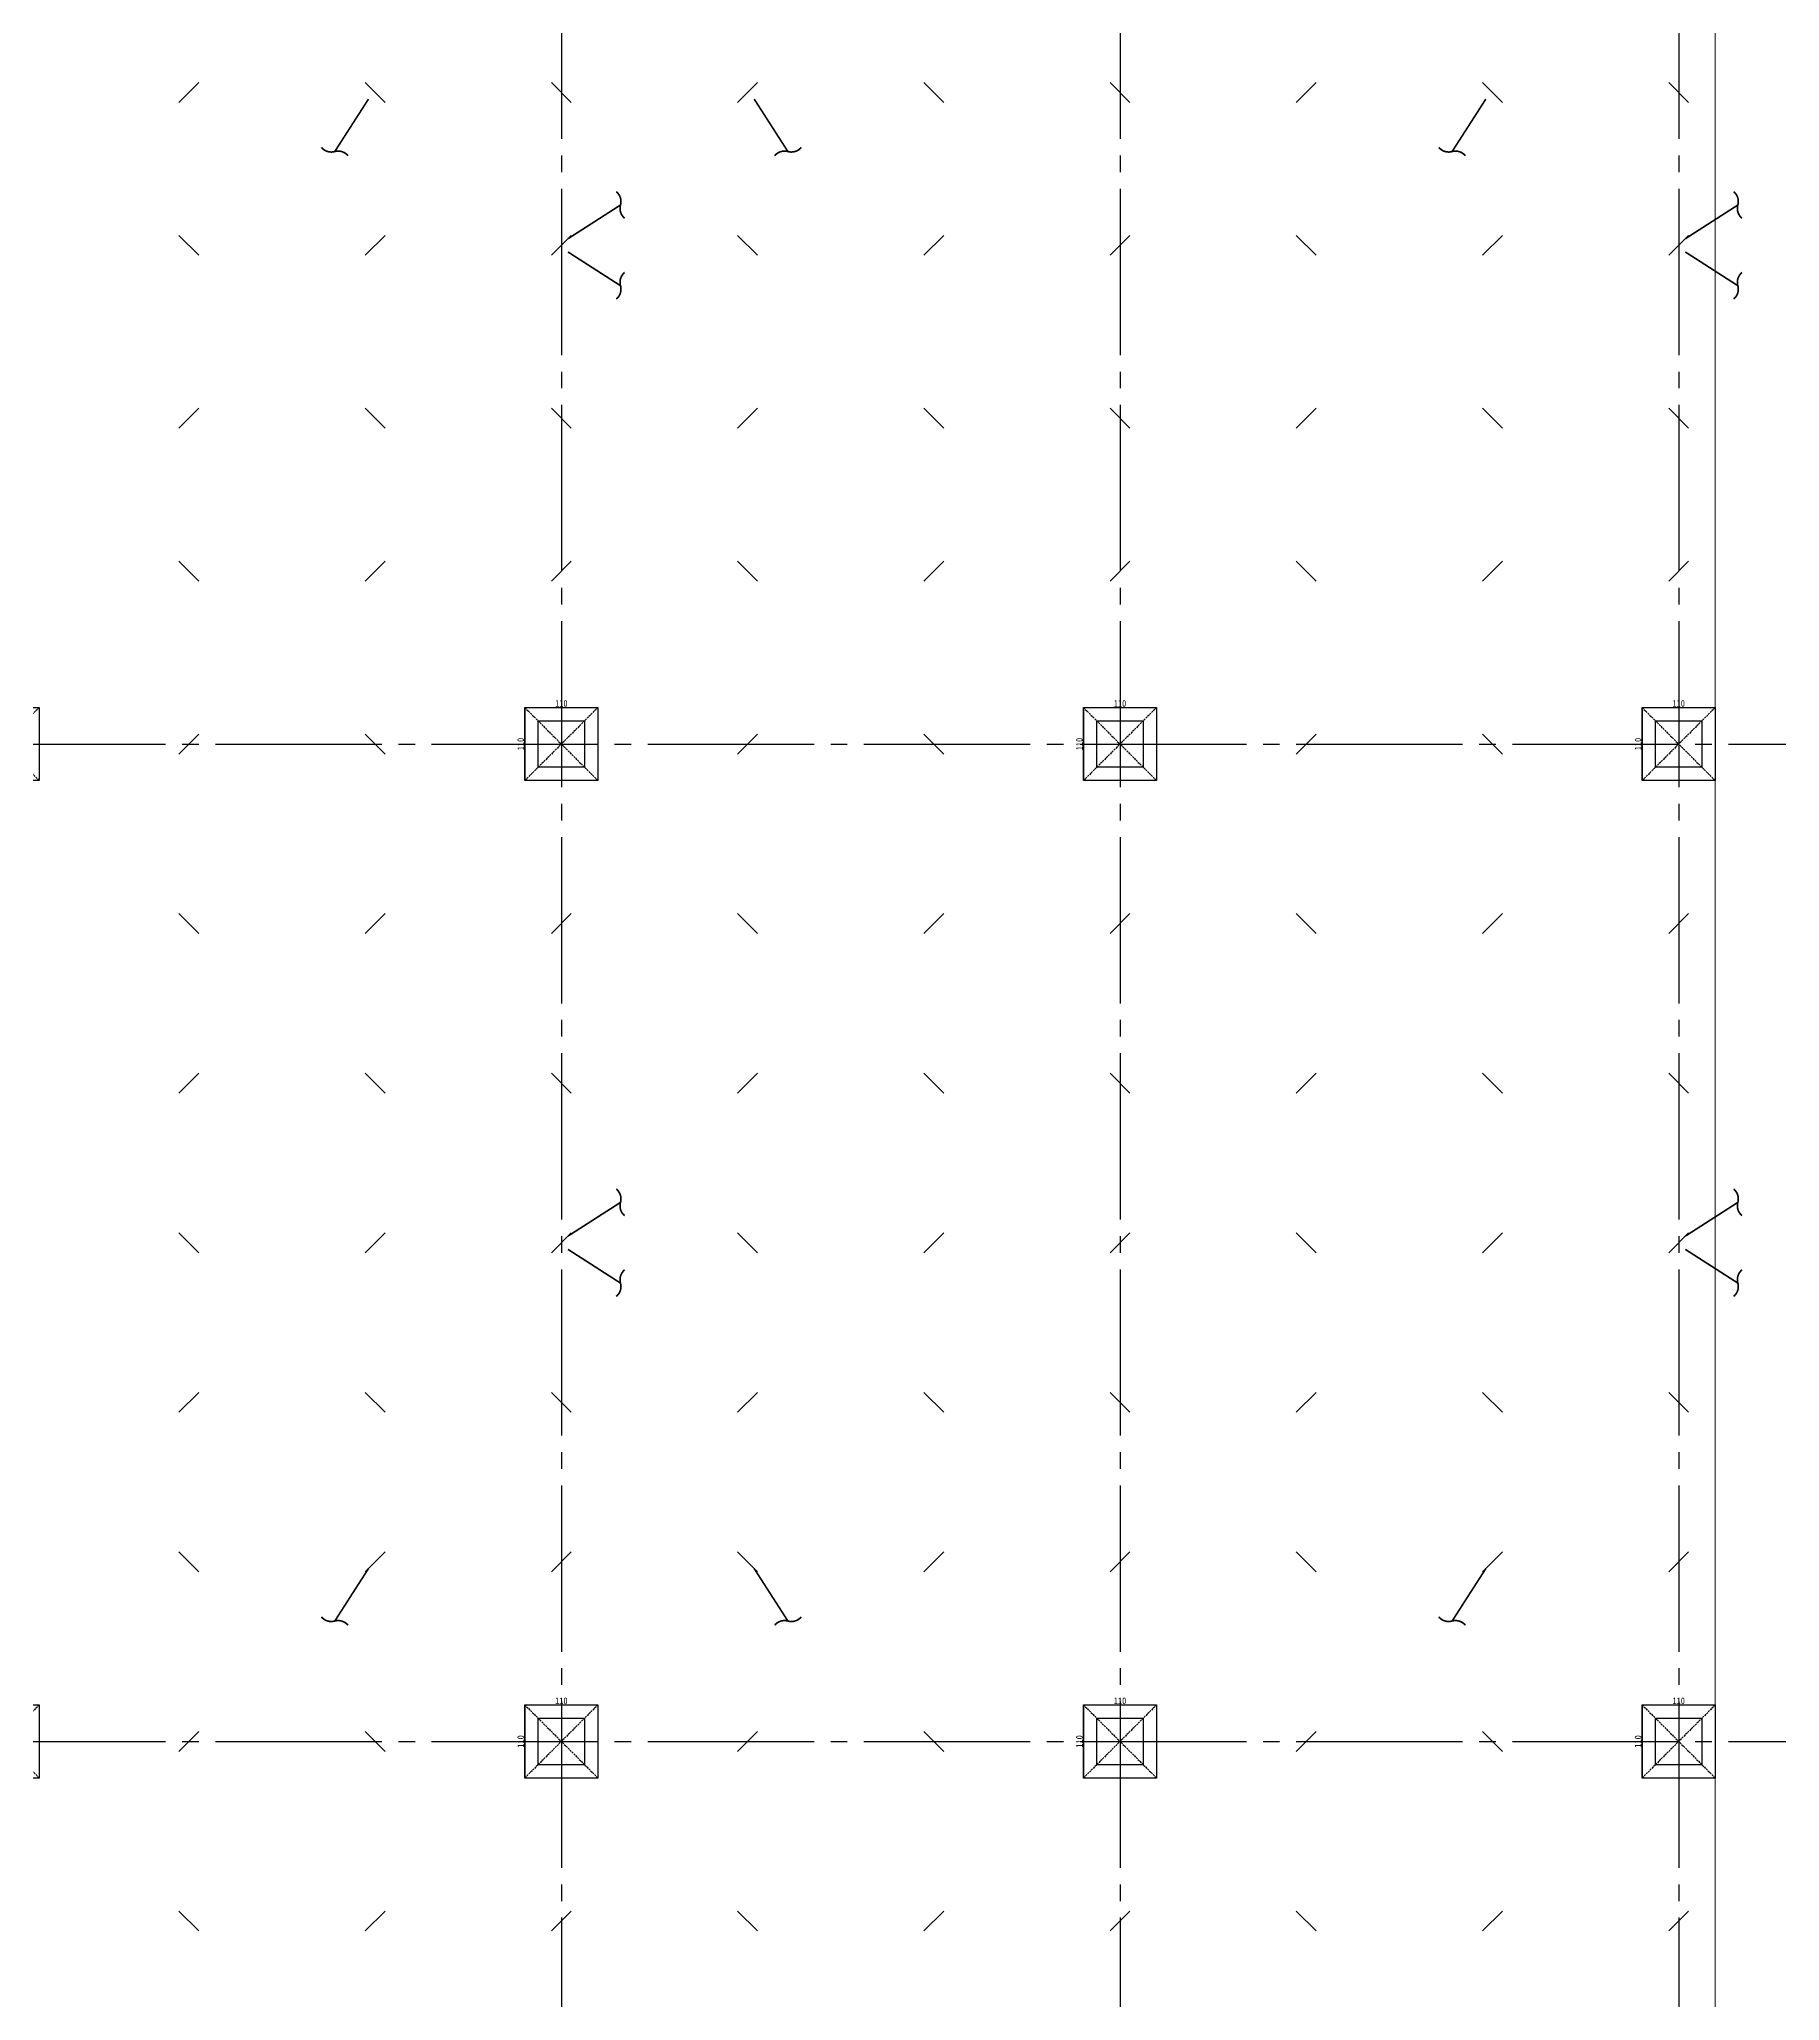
# Model space of a CAD drawing. Header units: millimetres. Extents: x -960 to 39633, y -720 to 12125.
# Drawn here: x 9415 to 12032, y 5610 to 8560 of the extents above; entities that cross this region are included whole.
import ezdxf

# ---------------------------------------------------------------- set-up
doc = ezdxf.new("R2010")
doc.units = ezdxf.units.MM
doc.header["$LTSCALE"] = 100
for name, pattern in [('X-S-FAB-L05$0$COL-CEN-LIN', [3.25, 2.5, -0.25, 0.25, -0.25]), ('X-S-FAB-L05$0$DASHED', [0.75, 0.5, -0.25]), ('X-S-FAB-L05$0$HIDDEN', [0.4, 0.3, -0.1])]:
    doc.linetypes.add(name, pattern=pattern)
for name, color, linetype in [('0-xref', 7, 'Continuous'), ('X-S-FAB-L05$0$BEAM', 8, 'Continuous'), ('X-S-FAB-L05$0$BLOCK', 8, 'Continuous'), ('X-S-FAB-L05$0$BR-D', 8, 'X-S-FAB-L05$0$DASHED'), ('X-S-FAB-L05$0$CCL', 8, 'X-S-FAB-L05$0$COL-CEN-LIN'), ('X-S-FAB-L05$0$COL', 8, 'Continuous'), ('X-S-FAB-L05$0$COL-S', 8, 'Continuous'), ('X-S-FAB-L05$0$S-FNDN', 8, 'Continuous'), ('X-S-FAB-L05$0$S-鋼柱', 8, 'Continuous'), ('X-S-FAB-L05$0$SLAB', 8, 'Continuous'), ('X-S-FAB-L05$0$斜撐', 8, 'Continuous')]:
    doc.layers.add(name, color=color, linetype=linetype)
doc.layers.add('X-S-FAB-L05$0$XREF', color=8, linetype='Continuous', lineweight=0)
doc.styles.add('X-S-FAB-L05$0$DIM', font='', dxfattribs={"width": 0.8})
doc.styles.get('X-S-FAB-L05$0$DIM').set_extended_font_data('MingLiU')
doc.dimstyles.new('X-S-FAB-L05$0$JJP_005_defpoint', dxfattribs={"dimtxt": 20, "dimasz": 0.5, "dimexe": 0.5, "dimexo": 0.5, "dimgap": 0.5, "dimtad": 1, "dimdsep": 46, "dimtxsty": 'X-S-FAB-L05$0$DIM', "dimblk": 'X-S-FAB-L05$0$_None', "dimcen": 10, "dimclrd": 256, "dimclre": 256, "dimclrt": 256, "dimadec": 0, "dimazin": 0, "dimtfac": 1, "dimtix": 1, "dimtmove": 2, "dimatfit": 3, "dimldrblk": 'X-S-FAB-L05$0$_None', "dimfxl": 0.5, "dimtolj": 1, "dimtzin": 0, "dimarcsym": 0})

# ---------------------------------------------------------------- blocks, each defined once
blk = doc.blocks.new('*D173')
at = {"layer": 'DefPoints', "lineweight": -2, "transparency": 16777216}
blk.add_line((0, 0), (110, 0), dxfattribs=at)
at = {"layer": 'DefPoints', "color": 0, "transparency": 16777216}
for p in [(0, 0), (110, 0), (110, 0)]:
    blk.add_point(p, dxfattribs=at)
at = {"layer": 'DefPoints', "transparency": 16777216, "insert": (55, 6.1), "char_height": 10, "attachment_point": 5, "style": 'X-S-FAB-L05$0$DIM'}
blk.add_mtext('\\A1;110', dxfattribs=at)
blk = doc.blocks.new('X-S-FAB-L05$0$_None')
blk = doc.blocks.new('*D174')
at = {"layer": 'DefPoints', "lineweight": -2, "transparency": 16777216}
blk.add_line((0, 0), (0, -110), dxfattribs=at)
at = {"layer": 'DefPoints', "color": 0, "transparency": 16777216}
for p in [(0, 0), (0, -110), (0, -110)]:
    blk.add_point(p, dxfattribs=at)
at = {"layer": 'DefPoints', "transparency": 16777216, "insert": (-6.1, -55), "char_height": 10, "attachment_point": 5, "rotation": 90, "style": 'X-S-FAB-L05$0$DIM'}
blk.add_mtext('\\A1;110', dxfattribs=at)
blk = doc.blocks.new('X-S-FAB-L05$0$斜撐')
at = {"layer": 'X-S-FAB-L05$0$BR-D', "const_width": 0.5}
blk.add_lwpolyline([(962.11, 215.55, -0.296213), (957.95, 215.19, 0.299957), (953.75, 214.85, 0.006918)], format="xyb", dxfattribs=at)
at = {"layer": 'X-S-FAB-L05$0$BR-D', "linetype": 'ByBlock', "const_width": 0.5}
blk.add_lwpolyline([(964.37, 197.57), (957.95, 215.19)], dxfattribs=at)
blk = doc.blocks.new('X-S-FAB-L05$0$SC1')
at = {"layer": 'DefPoints'}
blk.add_line((27925, 8342.1), (27955, 8312.1), dxfattribs=at)
blk = doc.blocks.new('X-S-FAB-L05$0$VC(C)')
at = {"layer": 'X-S-FAB-L05$0$S-鋼柱', "rotation": 90}
for p in [(17967.1, -19460), (18807.1, -19460), (19647.1, -19460), (18247.1, -19690), (18527.1, -19690), (19087.1, -19690), (19367.1, -19690), (19927.1, -19690), (20207.1, -19690), (17967.1, -19950), (18807.1, -19950), (19647.1, -19950), (18247.1, -20180), (18527.1, -20180), (19087.1, -20180), (19367.1, -20180), (19927.1, -20180), (20207.1, -20180), (17967.1, -20440), (18807.1, -20440), (19647.1, -20440), (18247.1, -20710), (18527.1, -20710), (19087.1, -20710), (19367.1, -20710), (19927.1, -20710), (20207.1, -20710), (17967.1, -20950), (18807.1, -20950), (19647.1, -20950), (18247.1, -21190), (18527.1, -21190), (19087.1, -21190), (19367.1, -21190), (19927.1, -21190), (20207.1, -21190), (17967.1, -21430), (18807.1, -21430), (19647.1, -21430), (18247.1, -21670), (18527.1, -21670), (19087.1, -21670), (19367.1, -21670), (19927.1, -21670), (20207.1, -21670), (17967.1, -21940), (18807.1, -21940), (19647.1, -21940), (18247.1, -22210), (18527.1, -22210), (19087.1, -22210), (19367.1, -22210), (19927.1, -22210), (20207.1, -22210)]:
    blk.add_blockref('X-S-FAB-L05$0$SC1', p, dxfattribs=at)
at = {"layer": 'X-S-FAB-L05$0$S-鋼柱'}
for p in [(-18020, 152.9), (-17740, 152.9), (-17180, 152.9), (-16900, 152.9), (-16340, 152.9), (-16060, 152.9), (-18300, -77.1), (-17460, -77.1), (-16620, -77.1), (-18020, -337.1), (-17740, -337.1), (-17180, -337.1), (-16900, -337.1), (-16340, -337.1), (-16060, -337.1), (-18300, -567.1), (-17460, -567.1), (-16620, -567.1), (-18020, -827.1), (-17180, -827.1), (-16340, -827.1), (-18300, -1097.1), (-17460, -1097.1), (-16620, -1097.1), (-18020, -1337.1), (-17740, -1337.1), (-17180, -1337.1), (-16900, -1337.1), (-16340, -1337.1), (-16060, -1337.1), (-18300, -1577.1), (-17460, -1577.1), (-16620, -1577.1), (-18020, -1817.1), (-17740, -1817.1), (-17180, -1817.1), (-16900, -1817.1), (-16340, -1817.1), (-16060, -1817.1), (-18300, -2057.1), (-17460, -2057.1), (-16620, -2057.1), (-18020, -2327.1), (-17180, -2327.1), (-16340, -2327.1), (-18300, -2597.1), (-17460, -2597.1), (-16620, -2597.1)]:
    blk.add_blockref('X-S-FAB-L05$0$SC1', p, dxfattribs=at)
at = {"layer": 'X-S-FAB-L05$0$斜撐'}
for p, xscale, yscale, zscale, rotation in [((5422.8, 10492.6), -5.000000000000004, 5, 5, 167.3146368959792), ((14977.2, 10492.6), 5, 5, 5, 192.6853631040206), ((7102.8, 10492.6), -5.000000000000004, 5, 5, 167.3146368959792), ((8187.4, 12747.2), 5.000000000000002, 5.000000000000002, 5.000000000000002, 282.6853631040207), ((9867.4, 12747.2), 5.000000000000002, 5.000000000000002, 5.000000000000002, 282.6853631040207), ((8187.4, 3752.8), -5, 5, 5, 257.3146368959793), ((9867.4, 3752.8), -5, 5, 5, 257.3146368959793), ((8187.4, 11247.2), 5.000000000000002, 5.000000000000002, 5.000000000000002, 282.6853631040207), ((9867.4, 11247.2), 5.000000000000002, 5.000000000000002, 5.000000000000002, 282.6853631040207), ((8187.4, 2252.8), -5, 5, 5, 257.3146368959793), ((9867.4, 2252.8), -5, 5, 5, 257.3146368959793), ((5422.8, 8282.6), -5.000000000000004, 5, 5, 167.3146368959792), ((14977.2, 8282.6), 5, 5, 5, 192.6853631040206), ((7102.8, 8282.6), -5.000000000000004, 5, 5, 167.3146368959792)]:
    blk.add_blockref('X-S-FAB-L05$0$斜撐', p, dxfattribs=dict(at, xscale=xscale, yscale=yscale, zscale=zscale, rotation=rotation))
blk = doc.blocks.new('X-S-FAB-L05$0$板_3_2', base_point=(11935, 9055))
at = {"layer": 'X-S-FAB-L05$0$S-FNDN', "color": 15, "lineweight": 0, "flags": 128}
blk.add_lwpolyline([(11935, 9055), (4350, 9055), (4350, 7470), (9330, 7470), (9330, -55), (11935, -55), (11935, 4530), (11070, 4530), (11070, 5003), (11935, 5003)], close=True, dxfattribs=at)
blk = doc.blocks.new('*U58')
at = {"layer": 'DefPoints', "linetype": 'X-S-FAB-L05$0$HIDDEN', "ltscale": 0.1}
for p, q in [((110, 0), (0, -110)), ((0, 0), (110, -110))]:
    blk.add_line(p, q, dxfattribs=at)
at = {"layer": 'X-S-FAB-L05$0$COL', "ltscale": 0.1}
blk.add_lwpolyline([(0, 0), (110, 0), (110, -110), (0, -110)], close=True, dxfattribs=at)
at = {"layer": 'DefPoints'}
dim = blk.add_linear_dim(base=(0, -110), p1=(0, 0), p2=(0, -110), angle=90, dimstyle='X-S-FAB-L05$0$JJP_005_defpoint', override={"dimtxt": 10}, dxfattribs=at)
dim.commit()
dim.dimension.update_dxf_attribs({"geometry": '*D174', "text_midpoint": (-6.067, -55)})
dim = blk.add_linear_dim(base=(110, 0), p1=(0, 0), p2=(110, 0), dimstyle='X-S-FAB-L05$0$JJP_005_defpoint', override={"dimtxt": 10}, dxfattribs=at)
dim.commit()
dim.dimension.update_dxf_attribs({"geometry": '*D173', "text_midpoint": (55, 6.067)})
blk = doc.blocks.new('X-S-FAB-L05$0$FAB2-L05')
at = {"layer": 'X-S-FAB-L05$0$CCL'}
for p, q in [((-15960, 11005), (-15960, 0)), ((-15120, 11005), (-15120, 0)), ((-14280, 11005), (-14280, 0)), ((-26880, 8220), (1210, 8220)), ((-26880, 6720), (1210, 6720))]:
    blk.add_line(p, q, dxfattribs=at)
at = {"layer": 'X-S-FAB-L05$0$COL-S'}
for points in [[(-15995, 8255), (-15925, 8255), (-15925, 8185), (-15995, 8185)], [(-15155, 8255), (-15085, 8255), (-15085, 8185), (-15155, 8185)], [(-14315, 8255), (-14245, 8255), (-14245, 8185), (-14315, 8185)], [(-15995, 6755), (-15925, 6755), (-15925, 6685), (-15995, 6685)], [(-15155, 6755), (-15085, 6755), (-15085, 6685), (-15155, 6685)], [(-14315, 6755), (-14245, 6755), (-14245, 6685), (-14315, 6685)]]:
    blk.add_lwpolyline(points, close=True, dxfattribs=at)
at = {"layer": 'X-S-FAB-L05$0$BEAM'}
for p in [(-16015, 8275), (-15175, 8275), (-14335, 8275), (-16015, 6775), (-15175, 6775), (-14335, 6775)]:
    blk.add_blockref('*U58', p, dxfattribs=at)
blk = doc.blocks.new('X-S-FAB-L05')
at = {"layer": 'X-S-FAB-L05$0$COL-S'}
for points in [[(10165, 7535), (10235, 7535), (10235, 7465), (10165, 7465)], [(11005, 7535), (11075, 7535), (11075, 7465), (11005, 7465)], [(11845, 7535), (11915, 7535), (11915, 7465), (11845, 7465)], [(10165, 6035), (10235, 6035), (10235, 5965), (10165, 5965)], [(11005, 6035), (11075, 6035), (11075, 5965), (11005, 5965)], [(11845, 6035), (11915, 6035), (11915, 5965), (11845, 5965)]]:
    blk.add_lwpolyline(points, close=True, dxfattribs=at)
at = {"layer": 'X-S-FAB-L05$0$BEAM'}
for p in [(9305, 7555), (10145, 7555), (10985, 7555), (11825, 7555), (9305, 6055), (10145, 6055), (10985, 6055), (11825, 6055)]:
    blk.add_blockref('*U58', p, dxfattribs=at)
at = {"layer": 'X-S-FAB-L05$0$BLOCK'}
blk.add_blockref('X-S-FAB-L05$0$FAB2-L05', (26160, -720), dxfattribs=at)
at = {"layer": 'X-S-FAB-L05$0$SLAB', "color": 15, "lineweight": 0}
blk.add_blockref('X-S-FAB-L05$0$板_3_2', (11935, 9055), dxfattribs=at)
at = {"layer": 'X-S-FAB-L05$0$XREF'}
blk.add_blockref('X-S-FAB-L05$0$VC(C)', (0, 0), dxfattribs=at)

msp = doc.modelspace()

# ---------------------------------------------------------------- block references
at = {"layer": '0-xref'}
msp.add_blockref('X-S-FAB-L05', (0, 0), dxfattribs=at)

doc.saveas('drawing.dxf')
